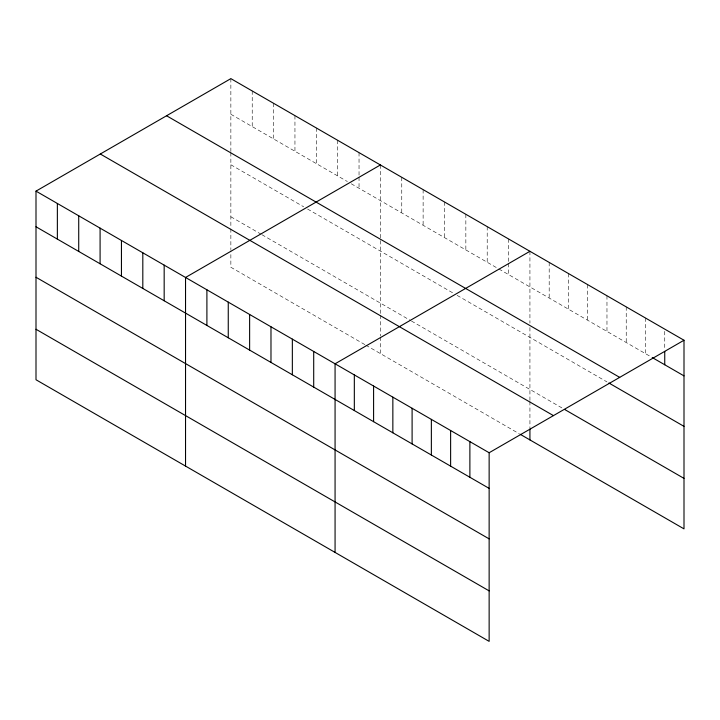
<?xml version="1.0" encoding="UTF-8"?>
<svg xmlns="http://www.w3.org/2000/svg" width="720" height="720" viewBox="0 0 720 720"><rect width="100%" height="100%" fill="white"/><g stroke="black" fill="none" stroke-linecap="round" stroke-linejoin="round"><path stroke-width="0.54" stroke-dasharray="3.6 2.7" d="M230.859 114.264L347.382 181.539M351.27 183.78L497.889 268.434M498.861 268.992L651.258 356.985M230.859 164.754L303.687 206.793M307.575 209.043L453.222 293.13M457.11 295.371L606.969 381.897M230.859 216.765L260.964 234.144M261.936 234.702L410.499 320.481M411.471 321.039L562.671 408.339M364.86 344.61L230.859 267.255L230.859 250.785M365.832 345.177L519.255 433.755M664.74 331.353L664.74 349.173M645.48 318.006L645.48 353.646M626.229 306.891L626.229 342.531M606.969 295.767L606.969 331.407M587.709 284.652L587.709 320.292M568.449 273.537L568.449 309.168M549.189 262.413L549.189 298.053M529.929 251.298L529.929 323.154M529.929 327.537L529.929 400.41M529.929 401.508L529.929 427.842M508.572 238.959L508.572 262.35M508.572 263.466L508.572 274.599M487.206 226.629L487.206 262.269M465.849 214.299L465.849 249.93M444.483 201.96L444.483 237.6M423.126 189.63L423.126 225.27M401.76 177.3L401.76 212.931M380.394 164.961L380.394 314.073M380.394 315.171L380.394 336.024M380.394 337.122L380.394 353.583M359.037 152.631L359.037 176.013M359.037 177.129L359.037 188.271M337.671 140.301L337.671 175.932M316.314 127.962L316.314 163.602M294.948 115.632L294.948 151.263M273.591 103.293L273.591 138.933M252.225 90.963L252.225 126.603M230.859 78.633L230.859 151.578M230.859 152.676L230.859 227.745M230.859 228.834L230.859 249.687"/><path stroke-width="1.08" d="M36 191.133L489.141 452.745L489.141 641.367L36 379.755L36 191.133L230.859 78.633L684 340.245L684 528.867L520.227 434.313M380.394 164.961L185.535 277.47L185.535 466.083M529.929 251.298L335.07 363.798L335.07 552.42M489.141 452.745L684 340.245M652.221 357.534L684 375.885M166.554 115.758L619.695 377.37M608.895 383.004L684 426.366M564.597 409.446L684 478.386M100.305 154.008L553.446 415.62M36 226.773L489.141 488.385M36 277.254L489.141 538.875M36 329.265L489.141 590.886M664.74 351.405L664.74 364.761M529.929 428.94L529.929 439.92M469.881 441.63L469.881 477.27M450.621 430.515L450.621 466.146M431.361 419.391L431.361 455.031M412.101 408.276L412.101 443.907M392.85 397.152L392.85 432.792M373.59 386.037L373.59 421.677M354.33 374.922L354.33 410.553M313.704 351.468L313.704 387.099M292.347 339.129L292.347 374.769M270.981 326.799L270.981 362.439M249.624 314.469L249.624 350.1M228.258 302.13L228.258 337.77M206.901 289.8L206.901 325.44M164.169 265.131L164.169 300.771M142.812 252.801L142.812 288.432M121.446 240.462L121.446 276.102M100.089 228.132L100.089 263.772M78.723 215.802L78.723 251.433M57.366 203.463L57.366 239.103"/></g></svg>
